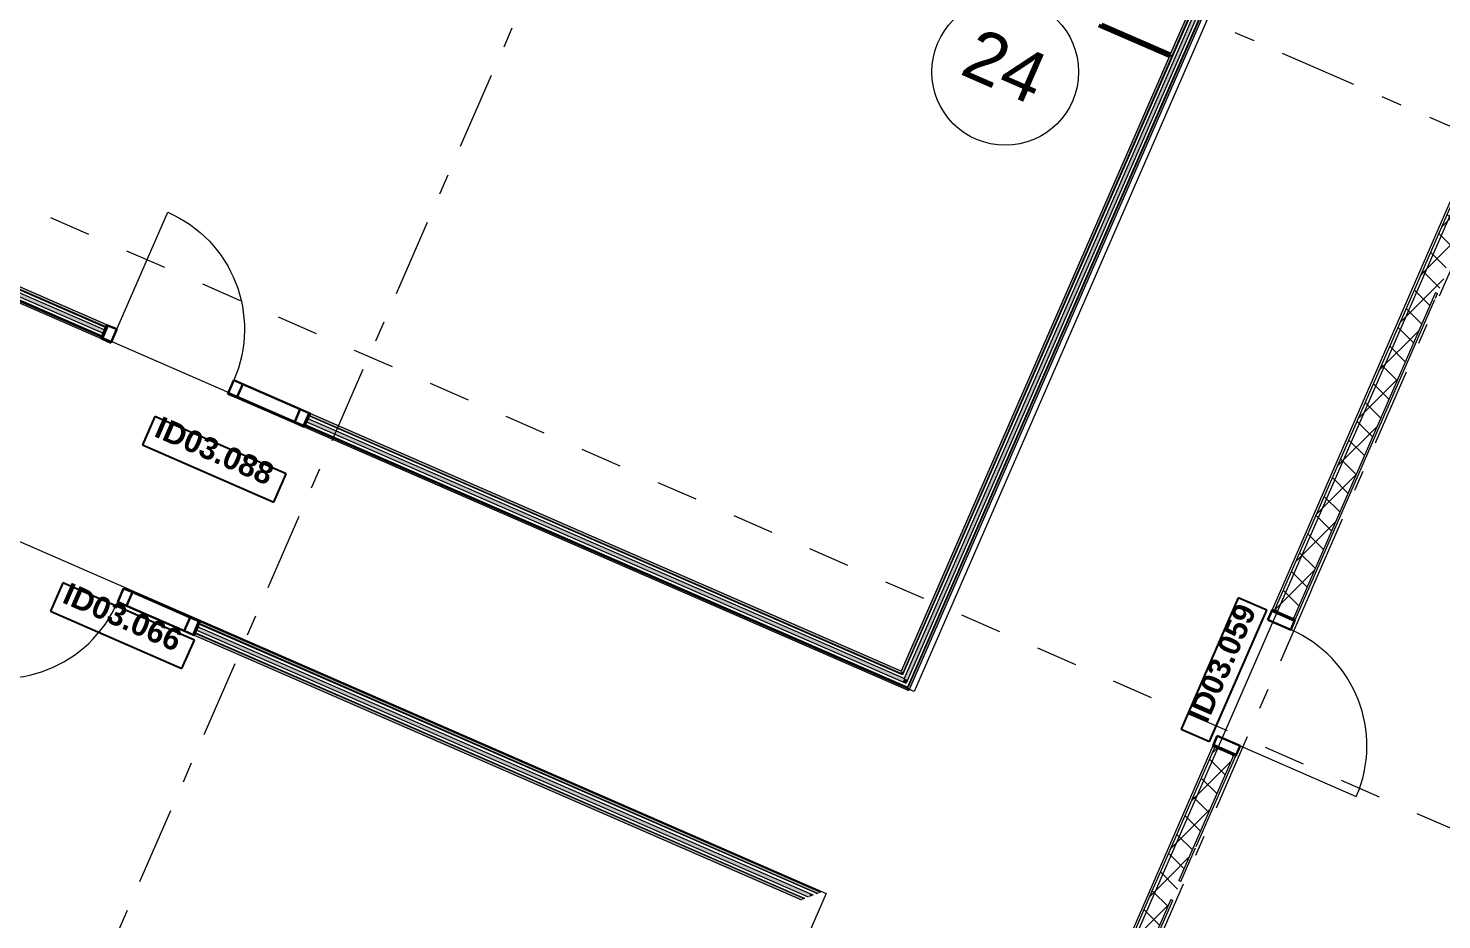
# Model space of a CAD drawing. Header units: millimetres. Extents: x -35034 to 431752, y -71616 to 25069.
# Drawn here: x 324227 to 333860, y -38794 to -32717 of the extents above; entities that cross this region are included whole.
import ezdxf
from ezdxf.enums import TextEntityAlignment as Align

# ---------------------------------------------------------------- set-up
doc = ezdxf.new("R2010")
doc.units = ezdxf.units.MM
doc.header["$MEASUREMENT"] = 0
doc.linetypes.add('Dashed', pattern=[564.444447, 282.222223, -282.222223])
doc.linetypes.add('Double Dashed', pattern=[1093.611073, 529.166651, -211.666656, 141.111112, -211.666656])
for name, color, linetype in [('A-25-M_Wall_Int', 7, 'Continuous'), ('A-95-MC_Marker_Section_P2.Marker', 7, 'Continuous'), ('New_A-05-M_Gross_Int_Circulation', 7, 'Continuous'), ('New_A-15-MG_Structural_Grid_Phase_2', 7, 'Continuous'), ('New_A-25-M_Wall_Int', 7, 'Continuous'), ('New_ArchiCAD Door Markers', 7, 'Continuous'), ('New_ArchiCAD Doors', 7, 'Continuous')]:
    doc.layers.add(name, color=color, linetype=linetype)
for name, color, linetype, lineweight, true_color in [('A-25-M_Wall_Int_Pen_No__107', 7, 'Continuous', 15, 0xa6a6a6), ('A-25-M_Wall_Int_Pen_No__27', 7, 'Continuous', 50, 0x2a2a2a), ('New_A-05-M_Gross_Int_Circulation_Pen_No__74', 7, 'Continuous', 20, 0x606060), ('New_A-15-MG_Structural_Grid_Phase_2_Pen_No__222', 7, 'Continuous', 13, 0x65af33), ('New_A-25-M_Wall_Int_Pen_No__107', 7, 'Continuous', 15, 0xa6a6a6), ('New_ArchiCAD Doors_Pen_No__43', 7, 'Continuous', 30, 0x444444), ('New_ArchiCAD Doors_Pen_No__63', 7, 'Continuous', 20, 0x606060)]:
    doc.layers.add(name, color=color, linetype=linetype, lineweight=lineweight, true_color=true_color)
for name, color, linetype, lineweight in [('A-95-MC_Marker_Section_P2.Marker_Pen_No__1', 7, 'Continuous', 13), ('New_A-25-M_Wall_Int_Pen_No__1', 7, 'Continuous', 13), ('New_ArchiCAD Door Markers_Pen_No__1', 7, 'Continuous', 13), ('New_ArchiCAD Door Markers_Pen_No__5', 7, 'Continuous', 25), ('New_ArchiCAD Doors_Pen_No__1', 7, 'Continuous', 13), ('New_ArchiCAD Zone Stamps_Pen_No__6', 7, 'Continuous', 35)]:
    doc.layers.add(name, color=color, linetype=linetype, lineweight=lineweight)
doc.styles.add('GENERATED_STYLE_1', font='')
doc.styles.add('GENERATED_STYLE_2', font='')
doc.styles.add('GENERATED_STYLE_3', font='')
doc.styles.add('GENERATED_STYLE_4', font='')
doc.styles.get('GENERATED_STYLE_1').set_extended_font_data('Swis721 BT', bold=True)
doc.styles.get('GENERATED_STYLE_2').set_extended_font_data('Arial', bold=True)
doc.styles.get('GENERATED_STYLE_3').set_extended_font_data('Arial')
doc.styles.get('GENERATED_STYLE_4').set_extended_font_data('Swis721 BT')
pattern_1 = [(246.4404, (341458.06, 0), (-158.76755, 69.2305), [0, -100]), (246.4404, (341517.46, -80.45), (-158.76755, 69.2305), [0, -100])]
pattern_2 = [(45, (341458.06, 0), (-91.92388, 91.92388), []), (135, (341458.06, 0), (91.92388, 91.92388), [])]

# ---------------------------------------------------------------- blocks, each defined once
blk = doc.blocks.new('Corridor 02-Third_INB 3152_63_2', base_point=(314166.9, -30973.4))
at = {"layer": 'New_A-05-M_Gross_Int_Circulation_Pen_No__74', "linetype": 'Continuous'}
for p, q in [((333942.9, -28803.4), (330264.7, -37238.8)), ((310440.3, -30231.4), (329665.6, -38614.6)), ((330264.7, -37238.8), (317022.7, -31464.6)), ((331474.8, -39593.9), (334222.7, -33292)), ((329665.6, -38614.6), (327959.3, -42527.5))]:
    blk.add_line(p, q, dxfattribs=at)
at = {"layer": 'New_ArchiCAD Zone Stamps_Pen_No__6'}
for tag, height, style, p in [('ROOM_NAME', 250, 'GENERATED_STYLE_2', (313334.1, -29413.8)), ('zoneNameLine2', 250, 'GENERATED_STYLE_2', (313145.7, -29846)), ('ROOM_NUMBER', 200, 'GENERATED_STYLE_3', (312957.3, -30266.7)), ('measuredAreaCode', 200, 'GENERATED_STYLE_3', (312800.2, -30626.8)), ('ROOM_HOLES_PRM', 200, 'GENERATED_STYLE_3', (313107.6, -30760.8)), ('DUMMY_649', 200, 'GENERATED_STYLE_3', (313736.8, -31035.2)), ('DUMMY_650', 133.3, 'GENERATED_STYLE_3', (314016.1, -31141.7))]:
    blk.add_attdef(tag, text='', height=height, rotation=336.44041, dxfattribs=dict(at, style=style)).set_placement(p, align=Align.TOP_LEFT)
blk = doc.blocks.new('Door 19_8')
at = {"layer": 'New_ArchiCAD Doors_Pen_No__1', "linetype": 'Continuous'}
for p, q in [((-505, 0), (-505, -15)), ((505, 0), (505, -15)), ((-505, -15), (-505, -155)), ((505, -15), (505, -155)), ((-505, -155), (-505, -170)), ((505, -155), (505, -170))]:
    blk.add_line(p, q, dxfattribs=at)
at = {"layer": 'New_ArchiCAD Doors_Pen_No__43', "linetype": 'Continuous'}
for p, q in [((-498, 0), (-505, 0)), ((-505, 0), (-505, -170)), ((-432, 0), (-498, 0)), ((-498, 0), (-498, -170)), ((-432, -170), (-432, 0)), ((498, 0), (432, 0)), ((432, 0), (432, -170)), ((498, 0), (505, 0)), ((498, -170), (498, 0)), ((505, 0), (505, -170)), ((-498, -170), (-505, -170)), ((-498, -170), (-432, -170)), ((432, -170), (498, -170)), ((498, -170), (505, -170))]:
    blk.add_line(p, q, dxfattribs=at)
at = {"layer": 'New_ArchiCAD Doors_Pen_No__63', "linetype": 'Continuous'}
blk.add_line((432, 0), (432, 864), dxfattribs=at)
blk.add_arc((432, 0), 864, 90, 180, dxfattribs=at)
blk = doc.blocks.new('Door Stamp 17_16')
at = {"layer": 'New_ArchiCAD Door Markers_Pen_No__5', "linetype": 'Continuous'}
for p, q in [((488.6, 244.9), (-488.6, 244.9)), ((-488.6, 244.9), (-488.6, 33.1)), ((488.6, 33.1), (488.6, 244.9)), ((-488.6, 33.1), (488.6, 33.1)), ((-488.6, 33.1), (488.6, 33.1))]:
    blk.add_line(p, q, dxfattribs=at)
at = {"layer": 'New_ArchiCAD Door Markers_Pen_No__1', "style": 'GENERATED_STYLE_1'}
blk.add_attdef('AC_WIDO_ID', text='', height=150, dxfattribs=at).set_placement((-429.7, 77.7), align=Align.BOTTOM_LEFT)
blk = doc.blocks.new('Wall_285_2', base_point=(329061.7, -45462.7))
at = {"layer": 'New_A-25-M_Wall_Int_Pen_No__107', "linetype": 'Continuous'}
h = blk.add_hatch(dxfattribs=at)
h.set_pattern_fill('Plaster_0002', color=256, style=0, pattern_type=2)
h.set_pattern_definition(pattern_1)
h.paths.add_polyline_path([(332704.7, -36682.7), (332718.5, -36688.7), (334057.2, -33618.6), (334043.4, -33612.6)])
h = blk.add_hatch(dxfattribs=at)
h.set_pattern_fill('Concrete_Block_0002', color=256, style=0, pattern_type=2)
h.set_pattern_definition(pattern_2)
h.paths.add_polyline_path([(333873.6, -34389.9), (334185.5, -33674.5), (334057.2, -33618.6), (333745.3, -34333.9)])
h = blk.add_hatch(dxfattribs=at)
h.set_pattern_fill('Concrete_Block_0002', color=256, style=0, pattern_type=2)
h.set_pattern_definition(pattern_2)
h.paths.add_polyline_path([(333817.6, -34518.2), (333873.6, -34389.9), (333745.3, -34333.9), (333689.3, -34462.2)])
h = blk.add_hatch(dxfattribs=at)
h.set_pattern_fill('Concrete_Block_0002', color=256, style=0, pattern_type=2)
h.set_pattern_definition(pattern_2)
h.paths.add_polyline_path([(333831.4, -34524.2), (333887.4, -34395.9), (333873.6, -34389.9), (333817.6, -34518.2)])
h = blk.add_hatch(dxfattribs=at)
h.set_pattern_fill('Concrete_Block_0002', color=256, style=0, pattern_type=2)
h.set_pattern_definition(pattern_2)
h.paths.add_polyline_path([(333689.3, -34462.2), (332718.5, -36688.7), (332846.8, -36744.6), (333817.6, -34518.2)])
h = blk.add_hatch(dxfattribs=at)
h.set_pattern_fill('Plaster_0002', color=256, style=0, pattern_type=2)
h.set_pattern_definition(pattern_1)
h.paths.add_polyline_path([(332846.8, -36744.6), (332860.6, -36750.6), (333831.4, -34524.2), (333817.6, -34518.2)])
h = blk.add_hatch(dxfattribs=at)
h.set_pattern_fill('Plaster_0002', color=256, style=0, pattern_type=2)
h.set_pattern_definition(pattern_1)
h.paths.add_polyline_path([(331583.4, -39254.3), (331597.1, -39260.3), (332314.8, -37614.5), (332301, -37608.5)])
h = blk.add_hatch(dxfattribs=at)
h.set_pattern_fill('Concrete_Block_0002', color=256, style=0, pattern_type=2)
h.set_pattern_definition(pattern_2)
h.paths.add_polyline_path([(331941, -38471.8), (332069.3, -38527.7), (332443.1, -37670.5), (332314.8, -37614.5)])
h = blk.add_hatch(dxfattribs=at)
h.set_pattern_fill('Plaster_0002', color=256, style=0, pattern_type=2)
h.set_pattern_definition(pattern_1)
h.paths.add_polyline_path([(332069.3, -38527.7), (332083, -38533.7), (332456.9, -37676.5), (332443.1, -37670.5)])
h = blk.add_hatch(dxfattribs=at)
h.set_pattern_fill('Concrete_Block_0002', color=256, style=0, pattern_type=2)
h.set_pattern_definition(pattern_2)
h.paths.add_polyline_path([(332013.3, -38656.1), (332069.3, -38527.7), (331941, -38471.8), (331885, -38600.1)])
h = blk.add_hatch(dxfattribs=at)
h.set_pattern_fill('Concrete_Block_0002', color=256, style=0, pattern_type=2)
h.set_pattern_definition(pattern_2)
h.paths.add_polyline_path([(332027.1, -38662.1), (332083, -38533.7), (332069.3, -38527.7), (332013.3, -38656.1)])
h = blk.add_hatch(dxfattribs=at)
h.set_pattern_fill('Concrete_Block_0002', color=256, style=0, pattern_type=2)
h.set_pattern_definition(pattern_2)
h.paths.add_polyline_path([(331885, -38600.1), (331597.1, -39260.3), (331725.5, -39316.2), (332013.3, -38656.1)])
h = blk.add_hatch(dxfattribs=at)
h.set_pattern_fill('Plaster_0002', color=256, style=0, pattern_type=2)
h.set_pattern_definition(pattern_1)
h.paths.add_polyline_path([(332013.3, -38656.1), (331725.5, -39316.2), (331739.2, -39322.2), (332027.1, -38662.1)])
at = {"layer": 'New_A-25-M_Wall_Int_Pen_No__1', "linetype": 'Continuous'}
for p, q in [((334057.2, -33618.6), (333745.3, -34333.9)), ((333745.3, -34333.9), (333689.3, -34462.2)), ((333689.3, -34462.2), (332718.5, -36688.7)), ((333817.6, -34518.2), (332846.8, -36744.6)), ((333817.6, -34518.2), (333831.4, -34524.2)), ((332718.5, -36688.7), (332704.7, -36682.7)), ((332846.8, -36744.6), (332718.5, -36688.7)), ((332860.6, -36750.6), (332846.8, -36744.6)), ((332314.8, -37614.5), (331941, -38471.8)), ((332314.8, -37614.5), (332301, -37608.5)), ((332443.1, -37670.5), (332314.8, -37614.5)), ((332443.1, -37670.5), (332069.3, -38527.7)), ((332456.9, -37676.5), (332443.1, -37670.5)), ((331941, -38471.8), (331885, -38600.1)), ((332083, -38533.7), (332069.3, -38527.7)), ((331885, -38600.1), (331597.1, -39260.3)), ((332013.3, -38656.1), (331725.5, -39316.2)), ((332013.3, -38656.1), (332027.1, -38662.1))]:
    blk.add_line(p, q, dxfattribs=at)
at = {"layer": 'New_A-25-M_Wall_Int_Pen_No__1', "linetype": 'Continuous', "flags": 128}
for points in [[(334043.4, -33612.6), (332704.7, -36682.7)], [(332860.6, -36750.6), (333813.4, -34565.5)], [(333817.4, -34556.3), (333831.4, -34524.2)], [(332301, -37608.5), (331583.4, -39254.3)], [(332187, -38295.4), (332456.9, -37676.5)], [(332083, -38533.7), (332183, -38304.6)], [(331739.2, -39322.2), (332027.1, -38662.1)]]:
    blk.add_lwpolyline(points, dxfattribs=at)
at = {"layer": 'New_ArchiCAD Door Markers', "linetype": 'Continuous'}
ref = blk.add_blockref('Door Stamp 17_16', (332502.9, -37145.6), dxfattribs=dict(at, rotation=66.44041158399142))
ref.add_attrib('AC_WIDO_ID', 'ID03.059', dxfattribs={"layer": 'New_ArchiCAD Door Markers_Pen_No__1', "color": 7, "height": 150, "rotation": 66.44041, "style": 'GENERATED_STYLE_1'}).set_placement((332300.8, -37482.1), align=Align.BOTTOM_LEFT)
at = {"layer": 'New_ArchiCAD Doors', "color": 251, "linetype": 'Continuous', "lineweight": 20, "true_color": 0x606060, "zscale": 1000, "rotation": 246.4404115839914}
blk.add_blockref('Door 19_8', (332658.7, -37213.5), dxfattribs=at)
blk = doc.blocks.new('*X1031', base_point=(341458.1, 0))
at = {"layer": 'New_A-25-M_Wall_Int_Pen_No__107', "linetype": 'Continuous'}
blk.add_hatch(color=256, dxfattribs=at).paths.add_polyline_path([(317070.6, -31452.9), (324738.2, -34796.3), (324748.2, -34773.4), (317115.6, -31445.2)])
blk = doc.blocks.new('*X1032', base_point=(341458.1, 0))
at = {"layer": 'New_A-25-M_Wall_Int_Pen_No__107', "linetype": 'Continuous'}
blk.add_hatch(color=256, dxfattribs=at).paths.add_polyline_path([(326122.4, -35399.9), (330186.7, -37172.1), (330196.2, -37150.1), (330195.7, -37148.8), (326132.4, -35377)])
blk = doc.blocks.new('*X1033', base_point=(341458.1, 0))
at = {"layer": 'New_A-25-M_Wall_Int_Pen_No__107', "linetype": 'Continuous'}
blk.add_hatch(color=256, dxfattribs=at).paths.add_polyline_path([(330186.7, -37172.1), (330208.7, -37181.7), (330196.2, -37150.1)])
blk = doc.blocks.new('Door with Sidelight on Side 2 19_13')
at = {"layer": 'New_ArchiCAD Doors_Pen_No__1', "linetype": 'Continuous'}
for p, q in [((-755, -15), (-755, 0)), ((755, -15), (755, 0)), ((-755, -18), (-755, -15)), ((-755, -37), (-755, -18)), ((-755, -62), (-755, -37)), ((-755, -82), (-755, -62)), ((-755, -85), (-755, -82)), ((-755, -100), (-755, -85)), ((755, -18), (755, -15)), ((755, -37), (755, -18)), ((755, -62), (755, -37)), ((755, -82), (755, -62)), ((755, -85), (755, -82)), ((755, -100), (755, -85))]:
    blk.add_line(p, q, dxfattribs=at)
at = {"layer": 'New_ArchiCAD Doors_Pen_No__43', "linetype": 'Continuous'}
for p, q in [((-748, 0), (-755, 0)), ((-755, 0), (-755, -100)), ((-682, 0), (-748, 0)), ((-748, 0), (-748, -100)), ((-254, 0), (-682, 0)), ((-682, 0), (-682, -100)), ((-682, -100), (-682, 0)), ((-254, -100), (-254, 0)), ((-188, 0), (-254, 0)), ((-254, 0), (-254, -100)), ((-188, -100), (-188, 0)), ((748, 0), (682, 0)), ((682, 0), (682, -100)), ((748, 0), (755, 0)), ((748, -100), (748, 0)), ((755, 0), (755, -100)), ((-748, -100), (-755, -100)), ((-748, -100), (-682, -100)), ((-682, -100), (-254, -100)), ((-254, -100), (-188, -100)), ((682, -100), (748, -100)), ((748, -100), (755, -100))]:
    blk.add_line(p, q, dxfattribs=at)
at = {"layer": 'New_ArchiCAD Doors_Pen_No__63', "linetype": 'Continuous'}
blk.add_line((682, 0), (682, 870), dxfattribs=at)
blk.add_arc((682, 0), 870, 90, 180, dxfattribs=at)
blk = doc.blocks.new('Door Stamp 17_21')
at = {"layer": 'New_ArchiCAD Door Markers_Pen_No__5', "linetype": 'Continuous'}
for p, q in [((770.5, -441.9), (-206.6, -441.9)), ((-206.6, -441.9), (-206.6, -653.7)), ((770.5, -653.7), (770.5, -441.9)), ((-206.6, -653.7), (770.5, -653.7)), ((-206.6, -653.7), (770.5, -653.7))]:
    blk.add_line(p, q, dxfattribs=at)
at = {"layer": 'New_ArchiCAD Door Markers_Pen_No__1', "style": 'GENERATED_STYLE_1'}
blk.add_attdef('AC_WIDO_ID', text='', height=150, dxfattribs=at).set_placement((-147.8, -609.1), align=Align.BOTTOM_LEFT)
blk = doc.blocks.new('Wall_302_2', base_point=(317182.1, -31433.8))
at = {"layer": 'New_A-25-M_Wall_Int_Pen_No__107', "linetype": 'Continuous'}
for points in [[(317029.3, -31459.9), (317002.3, -31464.5), (324723, -34831.2), (324729, -34817.4)], [(320993.3, -33112.1), (324757, -34753.3), (324763, -34739.5), (320999.3, -33098.3)], [(326141.2, -35356.8), (330170.6, -37113.9), (330176.6, -37100.1), (326147.1, -35343.1)], [(326107.2, -35434.7), (330214.5, -37225.7), (330220.5, -37212), (326113.2, -35421)], [(330176.6, -37100.1), (330170.6, -37113.9), (330184.4, -37119.8)], [(330214.5, -37225.7), (330228.3, -37231.7), (330220.5, -37212)]]:
    blk.add_hatch(color=256, dxfattribs=at).paths.add_polyline_path(points)
at = {"layer": 'New_A-25-M_Wall_Int_Pen_No__107', "linetype": 'Continuous', "lineweight": 0, "true_color": 0x535353}
for points in [[(317029.3, -31459.9), (324729, -34817.4), (324730.2, -34814.7), (317034.7, -31459)], [(320978.4, -33108.9), (324755.8, -34756), (324757, -34753.3), (320979.6, -33106.1)], [(326113.2, -35421), (330217.8, -37210.8), (330219, -37208), (326114.4, -35418.2)], [(326140, -35359.6), (330183.2, -37122.6), (330184.4, -37119.8), (326141.2, -35356.8)], [(330183.2, -37122.6), (330185.9, -37123.8), (330184.4, -37119.8)], [(330217.8, -37210.8), (330220.5, -37212), (330219, -37208)]]:
    blk.add_hatch(color=251, dxfattribs=at).paths.add_polyline_path(points)
at = {"layer": 'New_A-25-M_Wall_Int_Pen_No__1', "linetype": 'Continuous'}
for p, q in [((317029.3, -31459.9), (324729, -34817.4)), ((317034.7, -31459), (324730.2, -34814.7)), ((317070.6, -31452.9), (324738.2, -34796.3)), ((317115.6, -31445.2), (324748.2, -34773.4)), ((320978.4, -33108.9), (324755.8, -34756)), ((320993.3, -33112.1), (324757, -34753.3)), ((324738.2, -34796.3), (324748.2, -34773.4)), ((324748.2, -34773.4), (324755.8, -34756)), ((324755.8, -34756), (324757, -34753.3)), ((324757, -34753.3), (324763, -34739.5)), ((324723, -34831.2), (324729, -34817.4)), ((324729, -34817.4), (324730.2, -34814.7)), ((324730.2, -34814.7), (324738.2, -34796.3)), ((326141.2, -35356.8), (326147.1, -35343.1)), ((326107.2, -35434.7), (326113.2, -35421)), ((326113.2, -35421), (326114.4, -35418.2)), ((326113.2, -35421), (330217.8, -37210.8)), ((326114.4, -35418.2), (326122.4, -35399.9)), ((326114.4, -35418.2), (330201.6, -37200.4)), ((326122.4, -35399.9), (326132.4, -35377)), ((326122.4, -35399.9), (330186.7, -37172.1)), ((326132.4, -35377), (326140, -35359.6)), ((326132.4, -35377), (330178.3, -37141.2)), ((326140, -35359.6), (326141.2, -35356.8)), ((326140, -35359.6), (330183.2, -37122.6)), ((326141.2, -35356.8), (330170.6, -37113.9)), ((330170.6, -37113.9), (330184.4, -37119.8)), ((330178.3, -37141.2), (330195.7, -37148.8)), ((330183.2, -37122.6), (330185.9, -37123.8)), ((330186.7, -37172.1), (330208.7, -37181.7)), ((330201.6, -37200.4), (330219, -37208)), ((330217.8, -37210.8), (330220.5, -37212))]:
    blk.add_line(p, q, dxfattribs=at)
at = {"layer": 'New_A-25-M_Wall_Int_Pen_No__1', "linetype": 'Continuous', "flags": 128}
for points in [[(317002.3, -31464.5), (324723, -34831.2)], [(324763, -34739.5), (320999.3, -33098.3)], [(330176.6, -37100.1), (326147.1, -35343.1)], [(326107.2, -35434.7), (330228.3, -37231.7)]]:
    blk.add_lwpolyline(points, dxfattribs=at)
at = {"layer": 'New_A-25-M_Wall_Int', "color": 250, "lineweight": 50, "true_color": 0x2a2a2a}
for name in ['*X1031', '*X1032', '*X1033']:
    blk.add_blockref(name, (341458.1, 0), dxfattribs=at)
at = {"layer": 'New_ArchiCAD Door Markers'}
ref = blk.add_blockref('Door Stamp 17_21', (325455.1, -35041.3), dxfattribs=dict(at, rotation=336.4404143293995))
ref.add_attrib('AC_WIDO_ID', 'ID03.088', dxfattribs={"layer": 'New_ArchiCAD Door Markers_Pen_No__1', "color": 7, "height": 150, "rotation": 336.44041, "style": 'GENERATED_STYLE_1'}).set_placement((325058.3, -35536.8), align=Align.BOTTOM_LEFT)
at = {"layer": 'New_ArchiCAD Doors', "color": 251, "linetype": 'Continuous', "lineweight": 20, "true_color": 0x606060, "xscale": -1, "zscale": 1000, "rotation": 336.4404143293995}
blk.add_blockref('Door with Sidelight on Side 2 19_13', (325455.1, -35041.3), dxfattribs=at)
blk = doc.blocks.new('*X1064', base_point=(341458.1, 0))
at = {"layer": 'New_A-25-M_Wall_Int_Pen_No__107', "linetype": 'Continuous'}
blk.add_hatch(color=256, dxfattribs=at).paths.add_polyline_path([(329546.6, -38640), (329578.2, -38627.6), (329556.2, -38618)])
blk = doc.blocks.new('*X1072', base_point=(341458.1, 0))
at = {"layer": 'New_A-25-M_Wall_Int_Pen_No__107', "linetype": 'Continuous'}
blk.add_hatch(color=256, dxfattribs=at).paths.add_polyline_path([(325371.1, -36819.9), (329545.3, -38640.5), (329546.6, -38640), (329556.2, -38618), (325381.1, -36797)])
blk = doc.blocks.new('Door with Sidelight on Side 2 19_11')
at = {"layer": 'New_ArchiCAD Doors_Pen_No__1', "linetype": 'Continuous'}
for p, q in [((-755, 0), (-755, -15)), ((755, 0), (755, -15)), ((-755, -15), (-755, -18)), ((-755, -18), (-755, -37)), ((-755, -37), (-755, -62)), ((-755, -62), (-755, -82)), ((-755, -82), (-755, -85)), ((-755, -85), (-755, -100)), ((755, -15), (755, -18)), ((755, -18), (755, -37)), ((755, -37), (755, -62)), ((755, -62), (755, -82)), ((755, -82), (755, -85)), ((755, -85), (755, -100))]:
    blk.add_line(p, q, dxfattribs=at)
at = {"layer": 'New_ArchiCAD Doors_Pen_No__43', "linetype": 'Continuous'}
for p, q in [((-748, 0), (-755, 0)), ((-755, 0), (-755, -100)), ((-682, 0), (-748, 0)), ((-748, 0), (-748, -100)), ((-254, 0), (-682, 0)), ((-682, 0), (-682, -100)), ((-682, -100), (-682, 0)), ((-254, -100), (-254, 0)), ((-188, 0), (-254, 0)), ((-254, 0), (-254, -100)), ((-188, -100), (-188, 0)), ((748, 0), (682, 0)), ((682, 0), (682, -100)), ((748, 0), (755, 0)), ((748, -100), (748, 0)), ((755, 0), (755, -100)), ((-748, -100), (-755, -100)), ((-748, -100), (-682, -100)), ((-682, -100), (-254, -100)), ((-254, -100), (-188, -100)), ((682, -100), (748, -100)), ((748, -100), (755, -100))]:
    blk.add_line(p, q, dxfattribs=at)
at = {"layer": 'New_ArchiCAD Doors_Pen_No__63', "linetype": 'Continuous'}
blk.add_line((682, 0), (682, 870), dxfattribs=at)
blk.add_arc((682, 0), 870, 90, 180, dxfattribs=at)
blk = doc.blocks.new('Door Stamp 17_18')
at = {"layer": 'New_ArchiCAD Door Markers_Pen_No__5', "linetype": 'Continuous'}
for p, q in [((206.6, 241.9), (-770.5, 241.9)), ((-770.5, 241.9), (-770.5, 30.2)), ((206.6, 241.9), (-770.5, 241.9)), ((206.6, 30.2), (206.6, 241.9)), ((-770.5, 30.2), (206.6, 30.2))]:
    blk.add_line(p, q, dxfattribs=at)
at = {"layer": 'New_ArchiCAD Door Markers_Pen_No__1', "style": 'GENERATED_STYLE_1'}
blk.add_attdef('AC_WIDO_ID', text='', height=150, rotation=180, dxfattribs=at).set_placement((147.8, 286.5), align=Align.BOTTOM_LEFT)
blk = doc.blocks.new('Wall_308_2', base_point=(329496.6, -38659.6))
at = {"layer": 'New_A-25-M_Wall_Int_Pen_No__107', "linetype": 'Continuous', "lineweight": 0, "true_color": 0x535353}
for points in [[(325389.1, -36778.7), (329604.5, -38617.2), (329605.7, -38614.5), (325390.3, -36775.9)], [(325363.5, -36837.4), (325362.4, -36840.1), (329516.3, -38651.9), (329517.5, -38649.1)], [(329604.5, -38617.2), (329608.5, -38615.7), (329605.7, -38614.5)], [(329517.5, -38649.1), (329516.3, -38651.9), (329520.3, -38650.3)]]:
    blk.add_hatch(color=251, dxfattribs=at).paths.add_polyline_path(points)
at = {"layer": 'New_A-25-M_Wall_Int_Pen_No__107', "linetype": 'Continuous'}
for points in [[(325396.3, -36762.2), (325390.3, -36775.9), (329608.5, -38615.7), (329614.5, -38601.9)], [(325362.4, -36840.1), (325356.4, -36853.9), (329496.6, -38659.6), (329502.6, -38645.9)], [(329608.5, -38615.7), (329628.2, -38607.9), (329614.5, -38601.9)], [(329502.6, -38645.9), (329496.6, -38659.6), (329516.3, -38651.9)]]:
    blk.add_hatch(color=256, dxfattribs=at).paths.add_polyline_path(points)
at = {"layer": 'New_A-25-M_Wall_Int_Pen_No__1', "linetype": 'Continuous'}
for p, q in [((325371.1, -36819.9), (325381.1, -36797)), ((325381.1, -36797), (325389.1, -36778.7)), ((329556.2, -38618), (325381.1, -36797)), ((325389.1, -36778.7), (325390.3, -36775.9)), ((329587.1, -38609.6), (325389.1, -36778.7)), ((325390.3, -36775.9), (325396.3, -36762.2)), ((329605.7, -38614.5), (325390.3, -36775.9)), ((325356.4, -36853.9), (325362.4, -36840.1)), ((325362.4, -36840.1), (325363.5, -36837.4)), ((329502.6, -38645.9), (325362.4, -36840.1)), ((325363.5, -36837.4), (325371.1, -36819.9)), ((329517.5, -38649.1), (325363.5, -36837.4)), ((329527.9, -38632.9), (325371.1, -36819.9)), ((329578.2, -38627.6), (329556.2, -38618)), ((329604.5, -38617.2), (329587.1, -38609.6)), ((329608.5, -38615.7), (329605.7, -38614.5)), ((329516.3, -38651.9), (329502.6, -38645.9)), ((329520.3, -38650.3), (329517.5, -38649.1)), ((329545.3, -38640.5), (329527.9, -38632.9))]:
    blk.add_line(p, q, dxfattribs=at)
at = {"layer": 'New_A-25-M_Wall_Int_Pen_No__1', "linetype": 'Continuous', "flags": 128}
for points in [[(329614.5, -38601.9), (325396.3, -36762.2)], [(325356.4, -36853.9), (329496.6, -38659.6)], [(329628.2, -38607.9), (329614.5, -38601.9)]]:
    blk.add_lwpolyline(points, dxfattribs=at)
at = {"layer": 'New_A-25-M_Wall_Int', "color": 250, "lineweight": 50, "true_color": 0x2a2a2a}
for name in ['*X1072', '*X1064']:
    blk.add_blockref(name, (341458.1, 0), dxfattribs=at)
at = {"layer": 'New_ArchiCAD Door Markers'}
ref = blk.add_blockref('Door Stamp 17_18', (324664.3, -36552), dxfattribs=dict(at, rotation=156.4356490361658))
ref.add_attrib('AC_WIDO_ID', 'ID03.066', dxfattribs={"layer": 'New_ArchiCAD Door Markers_Pen_No__1', "color": 7, "height": 150, "rotation": 336.43565, "style": 'GENERATED_STYLE_1'}).set_placement((324432.1, -36670.1), align=Align.BOTTOM_LEFT)
at = {"layer": 'New_ArchiCAD Doors', "color": 251, "linetype": 'Continuous', "lineweight": 20, "true_color": 0x606060, "zscale": 1000, "rotation": 156.4356490361658}
blk.add_blockref('Door with Sidelight on Side 2 19_11', (324664.3, -36552), dxfattribs=at)
blk = doc.blocks.new('*X1203', base_point=(341458.1, 0))
at = {"layer": 'New_A-25-M_Wall_Int_Pen_No__107', "linetype": 'Continuous'}
blk.add_hatch(color=256, dxfattribs=at).paths.add_polyline_path([(330195.7, -37148.8), (330196.2, -37150.1), (330196.6, -37149.2)])
blk = doc.blocks.new('*X1204', base_point=(341458.1, 0))
at = {"layer": 'New_A-25-M_Wall_Int_Pen_No__107', "linetype": 'Continuous'}
blk.add_hatch(color=256, dxfattribs=at).paths.add_polyline_path([(332285.1, -32359.7), (330196.6, -37149.2), (330219.6, -37159.2), (332308, -32369.7)])
blk = doc.blocks.new('*X1207', base_point=(341458.1, 0))
at = {"layer": 'New_A-25-M_Wall_Int_Pen_No__107', "linetype": 'Continuous'}
blk.add_hatch(color=256, dxfattribs=at).paths.add_polyline_path([(330209.6, -37182.1), (330219.6, -37159.2), (330196.6, -37149.2), (330196.2, -37150.1), (330208.7, -37181.7)])
blk = doc.blocks.new('Wall_362_2', base_point=(334737.9, -26639.6))
at = {"layer": 'A-25-M_Wall_Int_Pen_No__107', "linetype": 'Continuous'}
blk.add_hatch(color=256, dxfattribs=at).paths.add_polyline_path([(332018.1, -32914.4), (332024.1, -32900.7), (332010.4, -32894.7), (332004.4, -32908.4)])
at = {"layer": 'New_A-25-M_Wall_Int_Pen_No__107', "linetype": 'Continuous', "lineweight": 0, "true_color": 0x535353}
for points in [[(330187.1, -37121), (332218.6, -32462.1), (332215.9, -32460.9), (330184.4, -37119.8)], [(330219, -37208), (330221.7, -37209.2), (332328.2, -32378.5), (332325.4, -32377.3)], [(330187.1, -37121), (330184.4, -37119.8), (330185.9, -37123.8)], [(330221.7, -37209.2), (330219, -37208), (330220.5, -37212)]]:
    blk.add_hatch(color=251, dxfattribs=at).paths.add_polyline_path(points)
at = {"layer": 'New_A-25-M_Wall_Int_Pen_No__107', "linetype": 'Continuous'}
for points in [[(330220.5, -37212), (330234.3, -37218), (332341.9, -32384.5), (332328.2, -32378.5)], [(332024.1, -32900.7), (332189.1, -32522.3), (332175.3, -32516.4), (332010.4, -32894.7)], [(330190.3, -37106.1), (332018.1, -32914.4), (332004.4, -32908.4), (330176.6, -37100.1)], [(330190.3, -37106.1), (330176.6, -37100.1), (330184.4, -37119.8)], [(330234.3, -37218), (330220.5, -37212), (330228.3, -37231.7)]]:
    blk.add_hatch(color=256, dxfattribs=at).paths.add_polyline_path(points)
at = {"layer": 'New_A-25-M_Wall_Int_Pen_No__1', "linetype": 'Continuous'}
for p, q in [((332266.8, -32351.7), (330185.9, -37123.8)), ((332285.1, -32359.7), (330196.6, -37149.2)), ((332215.9, -32460.9), (330184.4, -37119.8)), ((332308, -32369.7), (330209.6, -37182.1)), ((332325.4, -32377.3), (330219, -37208)), ((332328.2, -32378.5), (330220.5, -37212)), ((330196.6, -37149.2), (330195.7, -37148.8)), ((330209.6, -37182.1), (330208.7, -37181.7))]:
    blk.add_line(p, q, dxfattribs=at)
at = {"layer": 'New_A-25-M_Wall_Int_Pen_No__1', "linetype": 'Continuous', "flags": 128}
for points in [[(330234.3, -37218), (332341.9, -32384.5)], [(332175.3, -32516.4), (332010.4, -32894.7)], [(332004.4, -32908.4), (330176.6, -37100.1)], [(330228.3, -37231.7), (330234.3, -37218)]]:
    blk.add_lwpolyline(points, dxfattribs=at)
at = {"layer": 'New_A-25-M_Wall_Int', "color": 250, "lineweight": 50, "true_color": 0x2a2a2a}
for name in ['*X1204', '*X1203', '*X1207']:
    blk.add_blockref(name, (341458.1, 0), dxfattribs=at)
blk = doc.blocks.new('Wall_443_2', base_point=(331542.7, -32690.7))
at = {"layer": 'A-25-M_Wall_Int_Pen_No__107', "linetype": 'Continuous'}
blk.add_hatch(color=256, dxfattribs=at).paths.add_polyline_path([(331522.9, -32698.5), (332004.4, -32908.4), (332010.4, -32894.7), (331542.7, -32690.7)])
at = {"layer": 'A-25-M_Wall_Int_Pen_No__27', "linetype": 'Continuous', "flags": 128}
for points in [[(331522.9, -32698.5), (332004.4, -32908.4)], [(332010.4, -32894.7), (331542.7, -32690.7)]]:
    blk.add_lwpolyline(points, dxfattribs=at)
blk = doc.blocks.new('Standard grid marker_11')
at = {"layer": 'New_A-15-MG_Structural_Grid_Phase_2_Pen_No__222', "linetype": 'Double Dashed'}
blk.add_line((705.1, 0), (54601, 0), dxfattribs=at)
at = {"layer": 'New_A-15-MG_Structural_Grid_Phase_2_Pen_No__222', "style": 'GENERATED_STYLE_4'}
for tag, p in [('AC_MarkerText_1_0', (-500, 43.4)), ('AC_MarkerText_1_1', (55806.1, 43.4))]:
    blk.add_attdef(tag, text='', height=350, rotation=180, dxfattribs=at).set_placement(p, align=Align.MIDDLE_CENTER)
blk = doc.blocks.new('Standard grid marker_16')
at = {"layer": 'New_A-15-MG_Structural_Grid_Phase_2_Pen_No__222', "linetype": 'Double Dashed'}
blk.add_line((2709.9, 0), (20151.3, 0), dxfattribs=at)
at = {"layer": 'New_A-15-MG_Structural_Grid_Phase_2_Pen_No__222', "style": 'GENERATED_STYLE_4'}
for tag, p in [('AC_MarkerText_1_0', (-500, -861)), ('AC_MarkerText_1_1', (23361.2, -861))]:
    blk.add_attdef(tag, text='', height=350, rotation=270, dxfattribs=at).set_placement(p, align=Align.MIDDLE_CENTER)
blk = doc.blocks.new('Standard grid marker_20')
at = {"layer": 'New_A-15-MG_Structural_Grid_Phase_2_Pen_No__222', "linetype": 'Continuous'}
blk.add_circle((-500, 905), 500, dxfattribs=at)
at = {"layer": 'New_A-15-MG_Structural_Grid_Phase_2_Pen_No__222', "style": 'GENERATED_STYLE_4'}
for tag, p in [('AC_MarkerText_1_0', (-500, 946.2)), ('AC_MarkerText_1_1', (39787, 946.2))]:
    blk.add_attdef(tag, text='', height=350, rotation=270, dxfattribs=at).set_placement(p, align=Align.MIDDLE_CENTER)
blk = doc.blocks.new('Standard grid marker_22')
at = {"layer": 'New_A-15-MG_Structural_Grid_Phase_2_Pen_No__222', "linetype": 'Double Dashed'}
for q in [(0, 0), (18800.1, 0)]:
    blk.add_line((8462.3, 0), q, dxfattribs=at)
blk.add_point((8462.3, 0), dxfattribs=at)
blk.add_point((8462.3, 0), dxfattribs=at)
at = {"layer": 'New_A-15-MG_Structural_Grid_Phase_2_Pen_No__222', "style": 'GENERATED_STYLE_4'}
for tag, p in [('AC_MarkerText_1_0', (-500, 36.8)), ('AC_MarkerText_1_1', (27762.4, 36.8))]:
    blk.add_attdef(tag, text='', height=350, rotation=270, dxfattribs=at).set_placement(p, align=Align.MIDDLE_CENTER)
blk = doc.blocks.new('Cutting Plane_5_2', base_point=(360308.7, -50545.4))
at = {"layer": 'A-95-MC_Marker_Section_P2.Marker_Pen_No__1', "linetype": 'Dashed'}
blk.add_line((334987.1, -38635.4), (309576.5, -27555.2), dxfattribs=at)

msp = doc.modelspace()

# ---------------------------------------------------------------- block references
at = {"layer": 'A-25-M_Wall_Int', "color": 250, "lineweight": 50, "true_color": 0x2a2a2a}
msp.add_blockref('Wall_443_2', (331542.7, -32690.7), dxfattribs=at)
at = {"layer": 'A-95-MC_Marker_Section_P2.Marker'}
msp.add_blockref('Cutting Plane_5_2', (360308.7, -50545.4), dxfattribs=at)
at = {"layer": 'New_A-05-M_Gross_Int_Circulation', "linetype": 'Continuous'}
msp.add_blockref('Corridor 02-Third_INB 3152_63_2', (314166.9, -30973.4), dxfattribs=at)
at = {"layer": 'New_A-15-MG_Structural_Grid_Phase_2', "color": 8, "linetype": 'Continuous', "lineweight": 15}
ref = msp.add_blockref('Standard grid marker_20', (331914.4, -32918), dxfattribs=dict(at, zscale=1000, rotation=66.44041158399293))
ref.add_attrib('AC_MarkerText_1', '24', dxfattribs={"layer": 'New_A-15-MG_Structural_Grid_Phase_2_Pen_No__222', "color": 85, "true_color": 0x65af33, "height": 350, "rotation": 336.44041, "style": 'GENERATED_STYLE_4'}).set_placement((330884.9, -32973.4), align=Align.MIDDLE_CENTER)
at = {"layer": 'New_A-15-MG_Structural_Grid_Phase_2', "color": 8, "linetype": 'Continuous', "lineweight": 15, "zscale": 1000}
for name, p, rotation in [('Standard grid marker_22', (329589.3, -44302.7), 66.44041158399293), ('Standard grid marker_11', (362978.5, -46057.9), 156.4404115839929), ('Standard grid marker_16', (320407.3, -49037.7), 66.44041158399293)]:
    msp.add_blockref(name, p, dxfattribs=dict(at, rotation=rotation))
at = {"layer": 'New_A-25-M_Wall_Int', "color": 250, "lineweight": 50, "true_color": 0x2a2a2a}
for name, p in [('Wall_362_2', (334737.9, -26639.6)), ('Wall_308_2', (329496.6, -38659.6)), ('Wall_302_2', (317182.1, -31433.8)), ('Wall_285_2', (329061.7, -45462.7))]:
    msp.add_blockref(name, p, dxfattribs=at)

doc.saveas('drawing.dxf')
